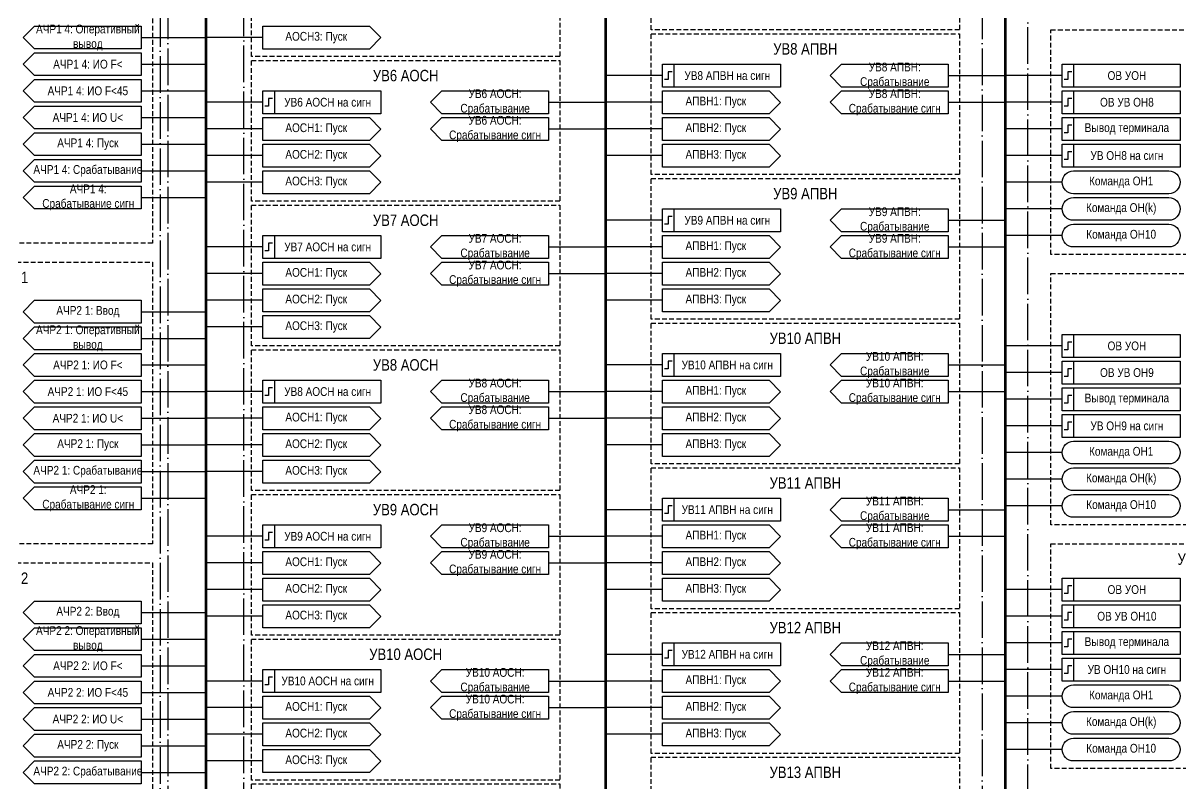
# Model space of a CAD drawing. Header units: millimetres. Extents: x -3568 to 1010, y 18 to 1948.
# Drawn here: x 357 to 661.2, y 1190 to 1389.8 of the extents above; entities that cross this region are included whole.
import ezdxf

# ---------------------------------------------------------------- set-up
doc = ezdxf.new("R2010")
doc.units = ezdxf.units.MM
doc.linetypes.add('ACAD_ISO04W100', pattern=[30, 24, -3, 0, -3])
doc.linetypes.add('штриховая2', pattern=[0.375, 0.25, -0.125])
doc.layers.add('TEXT', color=7, linetype='Continuous', lineweight=25)
doc.styles.add('2.5_Gost_RD', font='ARIALN.TTF', dxfattribs={"height": 2.5})
doc.styles.add('3.5_Gost_RD', font='ARIALN.TTF', dxfattribs={"height": 3.5})

msp = doc.modelspace()

# ---------------------------------------------------------------- linework, layer by layer
at = {"lineweight": 100, "ltscale": 100}
for p, q in [((405, 1860), (405, 505)), ((615, 1860), (615, 505)), ((510, 1845), (510, 505))]:
    msp.add_line(p, q, dxfattribs=at)
at = {"ltscale": 100}
for p, q in [((388, 1386), (405, 1386)), ((420, 1386), (405, 1386)), ((388, 1379), (405, 1379)), ((525, 1376), (510, 1376)), ((600, 1376), (615, 1376)), ((630, 1376), (615, 1376)), ((388, 1372), (405, 1372)), ((420, 1369), (405, 1369)), ((495, 1369), (510, 1369)), ((525, 1369), (510, 1369)), ((600, 1369), (615, 1369)), ((630, 1369), (615, 1369)), ((388, 1365), (405, 1365)), ((420, 1362), (405, 1362)), ((495, 1362), (510, 1362)), ((525, 1362), (510, 1362)), ((630, 1362), (615, 1362)), ((388, 1358), (405, 1358)), ((420, 1355), (405, 1355)), ((525, 1355), (510, 1355)), ((630, 1355), (615, 1355)), ((388, 1351), (405, 1351)), ((420, 1348), (405, 1348)), ((630, 1348), (615, 1348)), ((388, 1344), (405, 1344)), ((630, 1341), (615, 1341)), ((525, 1338), (510, 1338)), ((600, 1338), (615, 1338)), ((630, 1334), (615, 1334)), ((420, 1331), (405, 1331)), ((495, 1331), (510, 1331)), ((525, 1331), (510, 1331)), ((600, 1331), (615, 1331)), ((420, 1324), (405, 1324)), ((495, 1324), (510, 1324)), ((525, 1324), (510, 1324)), ((420, 1317), (405, 1317)), ((525, 1317), (510, 1317)), ((388, 1314), (405, 1314)), ((420, 1310), (405, 1310)), ((388, 1307), (405, 1307)), ((630, 1305), (615, 1305)), ((388, 1300), (405, 1300)), ((525, 1300), (510, 1300)), ((600, 1300), (615, 1300)), ((630, 1298), (615, 1298)), ((388, 1293), (405, 1293)), ((420, 1293), (405, 1293)), ((495, 1293), (510, 1293)), ((525, 1293), (510, 1293)), ((600, 1293), (615, 1293)), ((630, 1291), (615, 1291)), ((388, 1286), (405, 1286)), ((420, 1286), (405, 1286)), ((495, 1286), (510, 1286)), ((525, 1286), (510, 1286)), ((630, 1284), (615, 1284)), ((388, 1279), (405, 1279)), ((420, 1279), (405, 1279)), ((525, 1279), (510, 1279)), ((630, 1277), (615, 1277)), ((388, 1272), (405, 1272)), ((420, 1272), (405, 1272)), ((630, 1270), (615, 1270)), ((388, 1265), (405, 1265)), ((630, 1263), (615, 1263)), ((525, 1262), (510, 1262)), ((600, 1262), (615, 1262)), ((420, 1255), (405, 1255)), ((495, 1255), (510, 1255)), ((525, 1255), (510, 1255)), ((600, 1255), (615, 1255)), ((420, 1248), (405, 1248)), ((495, 1248), (510, 1248)), ((525, 1248), (510, 1248)), ((420, 1241), (405, 1241)), ((525, 1241), (510, 1241)), ((630, 1241), (615, 1241)), ((388, 1235), (405, 1235)), ((420, 1234), (405, 1234)), ((630, 1234), (615, 1234)), ((388, 1228), (405, 1228)), ((630, 1227), (615, 1227)), ((525, 1224), (510, 1224)), ((600, 1224), (615, 1224)), ((388, 1221), (405, 1221)), ((630, 1220), (615, 1220)), ((420, 1217), (405, 1217)), ((495, 1217), (510, 1217)), ((525, 1217), (510, 1217)), ((600, 1217), (615, 1217)), ((388, 1214), (405, 1214)), ((630, 1213), (615, 1213)), ((420, 1210), (405, 1210)), ((495, 1210), (510, 1210)), ((525, 1210), (510, 1210)), ((388, 1207), (405, 1207)), ((630, 1206), (615, 1206)), ((420, 1203), (405, 1203)), ((525, 1203), (510, 1203)), ((388, 1200), (405, 1200)), ((630, 1199), (615, 1199)), ((420, 1196), (405, 1196)), ((388, 1193), (405, 1193))]:
    msp.add_line(p, q, dxfattribs=at)
at = {"color": 251, "linetype": 'ACAD_ISO04W100', "lineweight": 30, "ltscale": 0.4, "true_color": 0x58595b}
for points in [[(310, 1855), (395, 1855), (395, 561), (310, 561)], [(415, 1855), (609, 1855), (609, 612), (415, 612)], [(312, 1732), (393, 1732), (393, 935), (312, 935)]]:
    msp.add_lwpolyline(points, close=True, dxfattribs=at)
msp.add_lwpolyline([(715, 883), (621, 883), (621, 1855), (820, 1855), (820, 1361), (820, 1358), (715, 1358), (715, 883)], dxfattribs=at)
at = {"linetype": 'штриховая2', "ltscale": 5}
for points in [[(522, 1425), (603, 1425), (603, 1388), (522, 1388)], [(417, 1418), (498, 1418), (498, 1381), (417, 1381)], [(314, 1406), (391, 1406), (391, 1332), (314, 1332)], [(627, 1388), (708, 1388), (708, 1329), (627, 1329)], [(522, 1387), (603, 1387), (603, 1350), (522, 1350)], [(417, 1380), (498, 1380), (498, 1343), (417, 1343)], [(522, 1349), (603, 1349), (603, 1312), (522, 1312)], [(417, 1342), (498, 1342), (498, 1305), (417, 1305)], [(314, 1327), (391, 1327), (391, 1253), (314, 1253)], [(627, 1324), (708, 1324), (708, 1258), (627, 1258)], [(522, 1311), (603, 1311), (603, 1274), (522, 1274)], [(417, 1304), (498, 1304), (498, 1267), (417, 1267)], [(522, 1273), (603, 1273), (603, 1236), (522, 1236)], [(417, 1266), (498, 1266), (498, 1229), (417, 1229)], [(627, 1253), (708, 1253), (708, 1194), (627, 1194)], [(314, 1248), (391, 1248), (391, 1174), (314, 1174)], [(522, 1235), (603, 1235), (603, 1198), (522, 1198)], [(417, 1228), (498, 1228), (498, 1191), (417, 1191)], [(522, 1197), (603, 1197), (603, 1160), (522, 1160)], [(417, 1190), (498, 1190), (498, 1153), (417, 1153)]]:
    msp.add_lwpolyline(points, close=True, dxfattribs=at)
at = {"ltscale": 100}
for points in [[(388, 1389), (388, 1383), (360, 1383), (357, 1386), (360, 1389)], [(360, 1382), (388, 1382), (388, 1376), (360, 1376), (357, 1379)], [(525, 1379), (528, 1379), (528, 1373), (525, 1373)], [(525, 1379), (556, 1379), (556, 1373), (525, 1373)], [(600, 1373), (572, 1373), (569, 1376), (572, 1379), (600, 1379)], [(630, 1379), (633, 1379), (633, 1373), (630, 1373)], [(630, 1379), (661, 1379), (661, 1373), (630, 1373)], [(360, 1375), (388, 1375), (388, 1369), (360, 1369), (357, 1372)], [(420, 1372), (423, 1372), (423, 1366), (420, 1366)], [(420, 1372), (451, 1372), (451, 1366), (420, 1366)], [(495, 1366), (467, 1366), (464, 1369), (467, 1372), (495, 1372)], [(572, 1372), (600, 1372), (600, 1366), (572, 1366), (569, 1369)], [(630, 1372), (633, 1372), (633, 1366), (630, 1366)], [(630, 1372), (661, 1372), (661, 1366), (630, 1366)], [(360, 1368), (388, 1368), (388, 1362), (360, 1362), (357, 1365)], [(467, 1365), (495, 1365), (495, 1359), (467, 1359), (464, 1362)], [(630, 1365), (633, 1365), (633, 1359), (630, 1359)], [(630, 1365), (661, 1365), (661, 1359), (630, 1359)], [(360, 1361), (388, 1361), (388, 1355), (360, 1355), (357, 1358)], [(630, 1358), (633, 1358), (633, 1352), (630, 1352)], [(630, 1358), (661, 1358), (661, 1352), (630, 1352)], [(360, 1354), (388, 1354), (388, 1348), (360, 1348), (357, 1351)], [(360, 1347), (388, 1347), (388, 1341), (360, 1341), (357, 1344)], [(525, 1341), (528, 1341), (528, 1335), (525, 1335)], [(525, 1341), (556, 1341), (556, 1335), (525, 1335)], [(600, 1335), (572, 1335), (569, 1338), (572, 1341), (600, 1341)], [(420, 1334), (423, 1334), (423, 1328), (420, 1328)], [(420, 1334), (451, 1334), (451, 1328), (420, 1328)], [(495, 1328), (467, 1328), (464, 1331), (467, 1334), (495, 1334)], [(572, 1334), (600, 1334), (600, 1328), (572, 1328), (569, 1331)], [(467, 1327), (495, 1327), (495, 1321), (467, 1321), (464, 1324)], [(388, 1317), (388, 1311), (360, 1311), (357, 1314), (360, 1317)], [(388, 1310), (388, 1304), (360, 1304), (357, 1307), (360, 1310)], [(630, 1308), (633, 1308), (633, 1302), (630, 1302)], [(630, 1308), (661, 1308), (661, 1302), (630, 1302)], [(360, 1303), (388, 1303), (388, 1297), (360, 1297), (357, 1300)], [(525, 1303), (528, 1303), (528, 1297), (525, 1297)], [(525, 1303), (556, 1303), (556, 1297), (525, 1297)], [(600, 1297), (572, 1297), (569, 1300), (572, 1303), (600, 1303)], [(630, 1301), (633, 1301), (633, 1295), (630, 1295)], [(630, 1301), (661, 1301), (661, 1295), (630, 1295)], [(360, 1296), (388, 1296), (388, 1290), (360, 1290), (357, 1293)], [(420, 1296), (423, 1296), (423, 1290), (420, 1290)], [(420, 1296), (451, 1296), (451, 1290), (420, 1290)], [(495, 1290), (467, 1290), (464, 1293), (467, 1296), (495, 1296)], [(572, 1296), (600, 1296), (600, 1290), (572, 1290), (569, 1293)], [(630, 1294), (633, 1294), (633, 1288), (630, 1288)], [(630, 1294), (661, 1294), (661, 1288), (630, 1288)], [(360, 1289), (388, 1289), (388, 1283), (360, 1283), (357, 1286)], [(467, 1289), (495, 1289), (495, 1283), (467, 1283), (464, 1286)], [(630, 1287), (633, 1287), (633, 1281), (630, 1281)], [(630, 1287), (661, 1287), (661, 1281), (630, 1281)], [(360, 1282), (388, 1282), (388, 1276), (360, 1276), (357, 1279)], [(360, 1275), (388, 1275), (388, 1269), (360, 1269), (357, 1272)], [(360, 1268), (388, 1268), (388, 1262), (360, 1262), (357, 1265)], [(525, 1265), (528, 1265), (528, 1259), (525, 1259)], [(525, 1265), (556, 1265), (556, 1259), (525, 1259)], [(600, 1259), (572, 1259), (569, 1262), (572, 1265), (600, 1265)], [(420, 1258), (423, 1258), (423, 1252), (420, 1252)], [(420, 1258), (451, 1258), (451, 1252), (420, 1252)], [(495, 1252), (467, 1252), (464, 1255), (467, 1258), (495, 1258)], [(572, 1258), (600, 1258), (600, 1252), (572, 1252), (569, 1255)], [(467, 1251), (495, 1251), (495, 1245), (467, 1245), (464, 1248)], [(630, 1244), (633, 1244), (633, 1238), (630, 1238)], [(630, 1244), (661, 1244), (661, 1238), (630, 1238)], [(388, 1238), (388, 1232), (360, 1232), (357, 1235), (360, 1238)], [(630, 1237), (633, 1237), (633, 1231), (630, 1231)], [(630, 1237), (661, 1237), (661, 1231), (630, 1231)], [(388, 1231), (388, 1225), (360, 1225), (357, 1228), (360, 1231)], [(630, 1230), (633, 1230), (633, 1224), (630, 1224)], [(630, 1230), (661, 1230), (661, 1224), (630, 1224)], [(525, 1227), (528, 1227), (528, 1221), (525, 1221)], [(525, 1227), (556, 1227), (556, 1221), (525, 1221)], [(600, 1221), (572, 1221), (569, 1224), (572, 1227), (600, 1227)], [(360, 1224), (388, 1224), (388, 1218), (360, 1218), (357, 1221)], [(630, 1223), (633, 1223), (633, 1217), (630, 1217)], [(630, 1223), (661, 1223), (661, 1217), (630, 1217)], [(420, 1220), (423, 1220), (423, 1214), (420, 1214)], [(420, 1220), (451, 1220), (451, 1214), (420, 1214)], [(495, 1214), (467, 1214), (464, 1217), (467, 1220), (495, 1220)], [(572, 1220), (600, 1220), (600, 1214), (572, 1214), (569, 1217)], [(360, 1217), (388, 1217), (388, 1211), (360, 1211), (357, 1214)], [(467, 1213), (495, 1213), (495, 1207), (467, 1207), (464, 1210)], [(360, 1210), (388, 1210), (388, 1204), (360, 1204), (357, 1207)], [(360, 1203), (388, 1203), (388, 1197), (360, 1197), (357, 1200)], [(360, 1196), (388, 1196), (388, 1190), (360, 1190), (357, 1193)]]:
    msp.add_lwpolyline(points, close=True, dxfattribs=at)
for points in [[(420, 1388.98), (448, 1388.98), (451, 1385.98), (448, 1382.98), (420, 1382.98), (420, 1388.98)], [(525, 1371.98), (553, 1371.98), (556, 1368.98), (553, 1365.98), (525, 1365.98), (525, 1371.98)], [(420, 1364.98), (448, 1364.98), (451, 1361.98), (448, 1358.98), (420, 1358.98), (420, 1364.98)], [(525, 1364.98), (553, 1364.98), (556, 1361.98), (553, 1358.98), (525, 1358.98), (525, 1364.98)], [(420, 1357.98), (448, 1357.98), (451, 1354.98), (448, 1351.98), (420, 1351.98), (420, 1357.98)], [(525, 1357.98), (553, 1357.98), (556, 1354.98), (553, 1351.98), (525, 1351.98), (525, 1357.98)], [(420, 1350.98), (448, 1350.98), (451, 1347.98), (448, 1344.98), (420, 1344.98), (420, 1350.98)], [(525, 1333.98), (553, 1333.98), (556, 1330.98), (553, 1327.98), (525, 1327.98), (525, 1333.98)], [(420, 1326.98), (448, 1326.98), (451, 1323.98), (448, 1320.98), (420, 1320.98), (420, 1326.98)], [(525, 1326.98), (553, 1326.98), (556, 1323.98), (553, 1320.98), (525, 1320.98), (525, 1326.98)], [(420, 1319.98), (448, 1319.98), (451, 1316.98), (448, 1313.98), (420, 1313.98), (420, 1319.98)], [(525, 1319.98), (553, 1319.98), (556, 1316.98), (553, 1313.98), (525, 1313.98), (525, 1319.98)], [(420, 1312.98), (448, 1312.98), (451, 1309.98), (448, 1306.98), (420, 1306.98), (420, 1312.98)], [(525, 1295.98), (553, 1295.98), (556, 1292.98), (553, 1289.98), (525, 1289.98), (525, 1295.98)], [(420, 1288.98), (448, 1288.98), (451, 1285.98), (448, 1282.98), (420, 1282.98), (420, 1288.98)], [(525, 1288.98), (553, 1288.98), (556, 1285.98), (553, 1282.98), (525, 1282.98), (525, 1288.98)], [(420, 1281.98), (448, 1281.98), (451, 1278.98), (448, 1275.98), (420, 1275.98), (420, 1281.98)], [(525, 1281.98), (553, 1281.98), (556, 1278.98), (553, 1275.98), (525, 1275.98), (525, 1281.98)], [(420, 1274.98), (448, 1274.98), (451, 1271.98), (448, 1268.98), (420, 1268.98), (420, 1274.98)], [(525, 1257.98), (553, 1257.98), (556, 1254.98), (553, 1251.98), (525, 1251.98), (525, 1257.98)], [(420, 1250.98), (448, 1250.98), (451, 1247.98), (448, 1244.98), (420, 1244.98), (420, 1250.98)], [(525, 1250.98), (553, 1250.98), (556, 1247.98), (553, 1244.98), (525, 1244.98), (525, 1250.98)], [(420, 1243.98), (448, 1243.98), (451, 1240.98), (448, 1237.98), (420, 1237.98), (420, 1243.98)], [(525, 1243.98), (553, 1243.98), (556, 1240.98), (553, 1237.98), (525, 1237.98), (525, 1243.98)], [(420, 1236.98), (448, 1236.98), (451, 1233.98), (448, 1230.98), (420, 1230.98), (420, 1236.98)], [(525, 1219.98), (553, 1219.98), (556, 1216.98), (553, 1213.98), (525, 1213.98), (525, 1219.98)], [(420, 1212.98), (448, 1212.98), (451, 1209.98), (448, 1206.98), (420, 1206.98), (420, 1212.98)], [(525, 1212.98), (553, 1212.98), (556, 1209.98), (553, 1206.98), (525, 1206.98), (525, 1212.98)], [(420, 1205.98), (448, 1205.98), (451, 1202.98), (448, 1199.98), (420, 1199.98), (420, 1205.98)], [(525, 1205.98), (553, 1205.98), (556, 1202.98), (553, 1199.98), (525, 1199.98), (525, 1205.98)], [(420, 1198.98), (448, 1198.98), (451, 1195.98), (448, 1192.98), (420, 1192.98), (420, 1198.98)]]:
    msp.add_lwpolyline(points, dxfattribs=at)
at = {"lineweight": 30, "ltscale": 100}
for points in [[(527.5, 1377), (526.5, 1377), (526.5, 1375), (525.5, 1375)], [(632.5, 1377), (631.5, 1377), (631.5, 1375), (630.5, 1375)], [(422.5, 1370), (421.5, 1370), (421.5, 1368), (420.5, 1368)], [(632.5, 1370), (631.5, 1370), (631.5, 1368), (630.5, 1368)], [(632.5, 1363), (631.5, 1363), (631.5, 1361), (630.5, 1361)], [(632.5, 1356), (631.5, 1356), (631.5, 1354), (630.5, 1354)], [(527.5, 1339), (526.5, 1339), (526.5, 1337), (525.5, 1337)], [(422.5, 1332), (421.5, 1332), (421.5, 1330), (420.5, 1330)], [(632.5, 1306), (631.5, 1306), (631.5, 1304), (630.5, 1304)], [(527.5, 1301), (526.5, 1301), (526.5, 1299), (525.5, 1299)], [(632.5, 1299), (631.5, 1299), (631.5, 1297), (630.5, 1297)], [(422.5, 1294), (421.5, 1294), (421.5, 1292), (420.5, 1292)], [(632.5, 1292), (631.5, 1292), (631.5, 1290), (630.5, 1290)], [(632.5, 1285), (631.5, 1285), (631.5, 1283), (630.5, 1283)], [(527.5, 1263), (526.5, 1263), (526.5, 1261), (525.5, 1261)], [(422.5, 1256), (421.5, 1256), (421.5, 1254), (420.5, 1254)], [(632.5, 1242), (631.5, 1242), (631.5, 1240), (630.5, 1240)], [(632.5, 1235), (631.5, 1235), (631.5, 1233), (630.5, 1233)], [(632.5, 1228), (631.5, 1228), (631.5, 1226), (630.5, 1226)], [(527.5, 1225), (526.5, 1225), (526.5, 1223), (525.5, 1223)], [(632.5, 1221), (631.5, 1221), (631.5, 1219), (630.5, 1219)], [(422.5, 1218), (421.5, 1218), (421.5, 1216), (420.5, 1216)]]:
    msp.add_lwpolyline(points, dxfattribs=at)
at = {"ltscale": 100}
for points in [[(633, 1345, -1), (633, 1351), (658, 1351, -1), (658, 1345)], [(633, 1338, -1), (633, 1344), (658, 1344, -1), (658, 1338)], [(633, 1331, -1), (633, 1337), (658, 1337, -1), (658, 1331)], [(633, 1274, -1), (633, 1280), (658, 1280, -1), (658, 1274)], [(633, 1267, -1), (633, 1273), (658, 1273, -1), (658, 1267)], [(633, 1260, -1), (633, 1266), (658, 1266, -1), (658, 1260)], [(633, 1210, -1), (633, 1216), (658, 1216, -1), (658, 1210)], [(633, 1203, -1), (633, 1209), (658, 1209, -1), (658, 1203)], [(633, 1196, -1), (633, 1202), (658, 1202, -1), (658, 1196)]]:
    msp.add_lwpolyline(points, format="xyb", close=True, dxfattribs=at)

# ---------------------------------------------------------------- texts
at = {"ltscale": 100, "char_height": 2.3, "attachment_point": 5, "style": '2.5_Gost_RD'}
for s, insert, width in [('АЧР1 4: Оперативный вывод', (374, 1386), 28), ('АЧР1 4: ИО F<', (374, 1379), 28), ('УВ8 АПВН: Срабатывание', (586, 1376), 28), ('УВ8 АПВН на сигн', (542, 1376), 27.6764), ('АЧР1 4: ИО F<45', (374, 1372), 28), ('УВ6 АОСН: Срабатывание', (481, 1369), 28), ('УВ8 АПВН: Срабатывание сигн', (586, 1369), 28), ('УВ6 АОСН на сигн', (437, 1369), 27.6764), ('АЧР1 4: ИО U<', (374, 1365), 28), ('УВ6 АОСН: Срабатывание сигн', (481, 1362), 28), ('Вывод терминала', (647, 1362), 28), ('АЧР1 4: Пуск', (374, 1358), 28), ('УВ ОН8 на сигн', (647, 1355), 27.6764), ('АЧР1 4: Срабатывание', (374, 1351), 28), ('Команда ОН1', (645.5, 1348), 31), ('УВ9 АПВН: Срабатывание', (586, 1338), 28), ('Команда ОН(k)', (645.5, 1341), 31), ('УВ9 АПВН на сигн', (542, 1338), 27.6764), ('Команда ОН10', (645.5, 1334), 31), ('УВ7 АОСН: Срабатывание', (481, 1331), 28), ('УВ9 АПВН: Срабатывание сигн', (586, 1331), 28), ('УВ7 АОСН на сигн', (437, 1331), 27.6764), ('УВ7 АОСН: Срабатывание сигн', (481, 1324), 28), ('АЧР2 1: Ввод', (374, 1314), 28), ('АЧР2 1: Оперативный вывод', (374, 1307), 28), ('УВ10 АПВН: Срабатывание', (586, 1300), 28), ('АЧР2 1: ИО F<', (374, 1300), 28), ('УВ10 АПВН на сигн', (542, 1300), 27.6764), ('УВ8 АОСН: Срабатывание', (481, 1293), 28), ('УВ10 АПВН: Срабатывание сигн', (586, 1293), 28), ('АЧР2 1: ИО F<45', (374, 1293), 28), ('УВ8 АОСН на сигн', (437, 1293), 27.6764), ('Вывод терминала', (647, 1291), 28), ('АЧР2 1: ИО U<', (374, 1286), 28), ('УВ8 АОСН: Срабатывание сигн', (481, 1286), 28), ('УВ ОН9 на сигн', (647, 1284), 27.6764), ('АЧР2 1: Пуск', (374, 1279), 28), ('Команда ОН1', (645.5, 1277), 31), ('АЧР2 1: Срабатывание', (374, 1272), 28), ('Команда ОН(k)', (645.5, 1270), 31), ('УВ11 АПВН: Срабатывание', (586, 1262), 28), ('УВ11 АПВН на сигн', (542, 1262), 27.6764), ('Команда ОН10', (645.5, 1263), 31), ('УВ9 АОСН: Срабатывание', (481, 1255), 28), ('УВ11 АПВН: Срабатывание сигн', (586, 1255), 28), ('УВ9 АОСН на сигн', (437, 1255), 27.6764), ('УВ9 АОСН: Срабатывание сигн', (481, 1248), 28), ('АЧР2 2: Ввод', (374, 1235), 28), ('АЧР2 2: Оперативный вывод', (374, 1228), 28), ('УВ12 АПВН: Срабатывание', (586, 1224), 28), ('Вывод терминала', (647, 1227), 28), ('УВ12 АПВН на сигн', (542, 1224), 27.6764), ('АЧР2 2: ИО F<', (374, 1221), 28), ('УВ10 АОСН: Срабатывание', (481, 1217), 28), ('УВ12 АПВН: Срабатывание сигн', (586, 1217), 28), ('УВ ОН10 на сигн', (647, 1220), 27.6764), ('УВ10 АОСН на сигн', (437, 1217), 27.6764), ('АЧР2 2: ИО F<45', (374, 1214), 28), ('Команда ОН1', (645.5, 1213), 31), ('УВ10 АОСН: Срабатывание сигн', (481, 1210), 28), ('АЧР2 2: ИО U<', (374, 1207), 28), ('Команда ОН(k)', (645.5, 1206), 31), ('АЧР2 2: Пуск', (374, 1200), 28), ('Команда ОН10', (645.5, 1199), 31), ('АЧР2 2: Срабатывание', (374, 1193), 28)]:
    msp.add_mtext(s, dxfattribs=dict(at, insert=insert, width=width))
at = {"color": 0, "ltscale": 100, "char_height": 2.3, "width": 28, "attachment_point": 5, "style": '2.5_Gost_RD'}
for s, insert in [('{\\C256;АОСН3: Пуск}', (434, 1385.98)), ('{\\C256;АПВН1: Пуск}', (539, 1368.98)), ('{\\C256;АОСН1: Пуск}', (434, 1361.98)), ('{\\C256;АПВН2: Пуск}', (539, 1361.98)), ('{\\C256;АОСН2: Пуск}', (434, 1354.98)), ('{\\C256;АПВН3: Пуск}', (539, 1354.98)), ('{\\C256;АОСН3: Пуск}', (434, 1347.98)), ('{\\C256;АЧР1 4: Срабатывание сигн}', (374.11, 1344)), ('{\\C256;АПВН1: Пуск}', (539, 1330.98)), ('{\\C256;АОСН1: Пуск}', (434, 1323.98)), ('{\\C256;АПВН2: Пуск}', (539, 1323.98)), ('{\\C256;АОСН2: Пуск}', (434, 1316.98)), ('{\\C256;АПВН3: Пуск}', (539, 1316.98)), ('{\\C256;АОСН3: Пуск}', (434, 1309.98)), ('{\\C256;АПВН1: Пуск}', (539, 1292.98)), ('{\\C256;АОСН1: Пуск}', (434, 1285.98)), ('{\\C256;АПВН2: Пуск}', (539, 1285.98)), ('{\\C256;АОСН2: Пуск}', (434, 1278.98)), ('{\\C256;АПВН3: Пуск}', (539, 1278.98)), ('{\\C256;АОСН3: Пуск}', (434, 1271.98)), ('{\\C256;АЧР2 1: Срабатывание сигн}', (374.11, 1265)), ('{\\C256;АПВН1: Пуск}', (539, 1254.98)), ('{\\C256;АОСН1: Пуск}', (434, 1247.98)), ('{\\C256;АПВН2: Пуск}', (539, 1247.98)), ('{\\C256;АОСН2: Пуск}', (434, 1240.98)), ('{\\C256;АПВН3: Пуск}', (539, 1240.98)), ('{\\C256;АОСН3: Пуск}', (434, 1233.98)), ('{\\C256;АПВН1: Пуск}', (539, 1216.98)), ('{\\C256;АОСН1: Пуск}', (434, 1209.98)), ('{\\C256;АПВН2: Пуск}', (539, 1209.98)), ('{\\C256;АОСН2: Пуск}', (434, 1202.98)), ('{\\C256;АПВН3: Пуск}', (539, 1202.98)), ('{\\C256;АОСН3: Пуск}', (434, 1195.98))]:
    msp.add_mtext(s, dxfattribs=dict(at, insert=insert))
at = {"color": 128, "ltscale": 100, "true_color": 0x0b6436, "char_height": 3, "width": 81, "attachment_point": 5, "style": '3.5_Gost_RD'}
for s, insert in [('УВ8 АПВН', (562.5, 1383)), ('УВ6 АОСН', (457.5, 1376)), ('УВ9 АПВН', (562.5, 1345)), ('УВ7 АОСН', (457.5, 1338)), ('АЧР2 1', (352.5, 1323)), ('УВ10 АПВН', (562.5, 1307)), ('УВ8 АОСН', (457.5, 1300)), ('УВ11 АПВН', (562.5, 1269)), ('УВ9 АОСН', (457.5, 1262)), ('УВ ОН10', (667.5, 1249)), ('АЧР2 2', (352.5, 1244)), ('УВ12 АПВН', (562.5, 1231)), ('УВ10 АОСН', (457.5, 1224)), ('УВ13 АПВН', (562.5, 1193))]:
    msp.add_mtext(s, dxfattribs=dict(at, insert=insert))
at = {"layer": 'TEXT', "ltscale": 100, "char_height": 2.3, "width": 28, "attachment_point": 5, "style": '2.5_Gost_RD'}
for s, insert in [('ОВ УОН', (647, 1376)), ('ОВ УВ ОН8', (647, 1369)), ('ОВ УОН', (647, 1305)), ('ОВ УВ ОН9', (647, 1298)), ('ОВ УОН', (647, 1241)), ('ОВ УВ ОН10', (647, 1234))]:
    msp.add_mtext(s, dxfattribs=dict(at, insert=insert))

doc.saveas('drawing.dxf')
